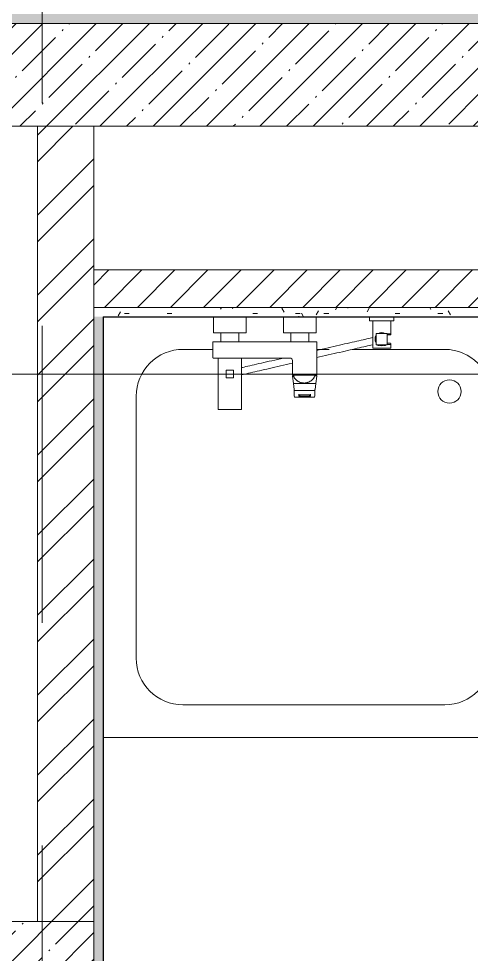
# Model space of a CAD drawing. Header units: millimetres. Extents: x 81382 to 274764, y -8553 to 29000.
# Drawn here: x 98560 to 99528, y 15760 to 17760 of the extents above; entities that cross this region are included whole.
import ezdxf

# ---------------------------------------------------------------- set-up
doc = ezdxf.new("R2010")
doc.units = ezdxf.units.MM
doc.linetypes.add('Осевая', pattern=[3175, 635, -476.25, 1587.5, -476.25])
for name, color, linetype, lineweight in [('A-WALL', 7, 'Continuous', 9), ('I-WALL', 7, 'Continuous', 9), ('P-SANR-FIXT', 7, 'Continuous', 9), ('Оси-2', 7, 'Осевая', 9)]:
    doc.layers.add(name, color=color, linetype=linetype, lineweight=lineweight)
doc.layers.add('A-WALL-1', color=7, linetype='Continuous', lineweight=9, true_color=0x3c3c3c)
doc.layers.add('A-WALL-FNSH-1', color=7, linetype='Continuous', lineweight=9, true_color=0x3c3c3c)
pattern_1 = [(45, (0, 0), (-57.024626, 57.024626), []), (45, (57.025, 0), (-57.024626, 57.024626), [100.806, -20.161, 3.353, -16.808])]
pattern_2 = [(0, (0, 0), (121.92, 30.48), [10.058, -81.382, 10.058, -81.382, -487.68]), (0, (0, 0), (121.92, 30.48), [-182.88, 10.058, -172.822, 10.058, -81.382, -213.36]), (0, (0, 0), (121.92, 30.48), [-457.2, 10.058, -50.902, 10.058, -142.342]), (120, (45.72, 15.24), (-87.356454, 90.345817), [10.058, -81.382, 10.058, -81.382, -487.68]), (120, (45.72, 15.24), (-87.356454, 90.345817), [-182.88, 10.058, -172.822, 10.058, -81.382, -213.36]), (120, (45.72, 15.24), (-87.356454, 90.345817), [-457.2, 10.058, -50.902, 10.058, -142.342]), (240, (60.96, 76.2), (-34.563546, -120.825817), [10.058, -81.382, 10.058, -81.382, -487.68]), (240, (60.96, 76.2), (-34.563546, -120.825817), [-182.88, 10.058, -172.822, 10.058, -81.382, -213.36]), (240, (60.96, 76.2), (-34.563546, -120.825817), [-457.2, 10.058, -50.902, 10.058, -142.342])]

# ---------------------------------------------------------------- blocks, each defined once
blk = doc.blocks.new('SND_Aquanet_Душевой поддон_HX108_Квадратный_С опорами_Сантехкомплект__$ - 900х900-31006294-План размещения напольных электротехнических лючков и розеток 3 этажа в осях 23-33')
at = {"layer": 'P-SANR-FIXT'}
for p, q in [((450, 450), (-450, 450)), ((-450, 450), (-450, -449.8)), ((450, -449.8), (450, 450)), ((-280, 380), (280, 380)), ((-380, -280), (-380, 280)), ((380, 280), (380, -280)), ((-81.7, -380), (-280, -380)), ((-6.1, -380), (-32.7, -380)), ((280, -380), (215.9, -380))]:
    blk.add_line(p, q, dxfattribs=at)
for centre, radius, start, end in [((-280, 280), 100, 90, 180), ((280, 280), 100, 0, 90), ((-280, -280), 100, 180, 270), ((-290, -290), 25, 90, 270), ((-290, -290), 25, 270, 90), ((280, -280), 100, 270, 0)]:
    blk.add_arc(centre, radius, start, end, dxfattribs=at)
blk = doc.blocks.new('Смеситель для ванны с душевым гарнитуром - Смеситель для ванны с душевым гарнитуром-30756537-План размещения напольных электротехнических лючков и розеток 3 этажа в осях 23-33')
at = {"layer": 'P-SANR-FIXT'}
for p, q in [((94559.8, 6520.9), (94551.8, 6520.9)), ((94551.8, 6519.3), (94551.8, 6520.9)), ((94551.8, 6520.9), (94551.8, 6519.3)), ((94559.8, 6519.3), (94559.8, 6520.9)), ((94559.8, 6520.9), (94559.8, 6519.3)), ((94551.8, 6470.5), (94551.8, 6519.3)), ((94559.8, 6519.3), (94559.8, 6470.5)), ((94587, 6514.1), (94559.8, 6514.1)), ((94610.5, 6506.9), (94586.5, 6506.9)), ((94586.5, 6506.9), (94586.5, 6482.9)), ((94589, 6514.1), (94587, 6514.1)), ((94587, 6514.1), (94587, 6506.9)), ((94587, 6506.9), (94587, 6514.1)), ((94589.5, 6506.9), (94589.5, 6513.6)), ((94607.5, 6513.6), (94607.5, 6506.9)), ((94610.3, 6514.1), (94608, 6514.1)), ((94610.3, 6506.9), (94610.3, 6514.1)), ((94617.8, 6514.1), (94610.3, 6514.1)), ((94610.3, 6514.1), (94610.3, 6506.9)), ((94610.5, 6482.9), (94610.5, 6506.9)), ((94612, 6503.3), (94610.5, 6503.3)), ((94612, 6503.3), (94610.5, 6503.3)), ((94612, 6503.3), (94610.5, 6503.3)), ((94612, 6503.3), (94610.5, 6503.3)), ((94612, 6503.3), (94610.5, 6503.3)), ((94612, 6503.3), (94610.5, 6503.3)), ((94612, 6503.3), (94610.5, 6503.3)), ((94612, 6503.3), (94610.5, 6503.3)), ((94612, 6503.3), (94612, 6500.1)), ((94612, 6500.1), (94612, 6503.3)), ((94612, 6503.3), (94612, 6500.1)), ((94612, 6500.1), (94612, 6503.3)), ((94612, 6503.3), (94612, 6500.1)), ((94612, 6500.1), (94612, 6503.3)), ((94612, 6503.3), (94612, 6500.1)), ((94612, 6500.1), (94612, 6503.3)), ((94612, 6503.3), (94612, 6500.1)), ((94612, 6500.1), (94612, 6503.3)), ((94612, 6503.3), (94612, 6500.1)), ((94612, 6500.1), (94612, 6503.3)), ((94612, 6503.3), (94612, 6500.1)), ((94612, 6500.1), (94612, 6503.3)), ((94612, 6503.3), (94612, 6500.1)), ((94612, 6500.1), (94612, 6503.3)), ((94617.8, 6475.6), (94617.8, 6514.1)), ((94586.5, 6482.9), (94610.5, 6482.9)), ((94610.5, 6500.1), (94612, 6500.1)), ((94610.5, 6500.1), (94612, 6500.1)), ((94610.5, 6500.1), (94612, 6500.1)), ((94610.5, 6500.1), (94612, 6500.1)), ((94610.5, 6500.1), (94612, 6500.1)), ((94610.5, 6500.1), (94612, 6500.1)), ((94610.5, 6500.1), (94612, 6500.1)), ((94610.5, 6500.1), (94612, 6500.1)), ((94612, 6498.7), (94610.5, 6498.7)), ((94612, 6498.7), (94610.5, 6498.7)), ((94612, 6498.7), (94610.5, 6498.7)), ((94612, 6498.7), (94610.5, 6498.7)), ((94612, 6498.7), (94610.5, 6498.7)), ((94612, 6498.7), (94610.5, 6498.7)), ((94612, 6498.7), (94610.5, 6498.7)), ((94612, 6498.7), (94610.5, 6498.7)), ((94610.5, 6495.5), (94612, 6495.5)), ((94610.5, 6495.5), (94612, 6495.5)), ((94610.5, 6495.5), (94612, 6495.5)), ((94610.5, 6495.5), (94612, 6495.5)), ((94610.5, 6495.5), (94612, 6495.5)), ((94610.5, 6495.5), (94612, 6495.5)), ((94610.5, 6495.5), (94612, 6495.5)), ((94610.5, 6495.5), (94612, 6495.5)), ((94612, 6494.2), (94610.5, 6494.2)), ((94612, 6494.2), (94610.5, 6494.2)), ((94612, 6494.2), (94610.5, 6494.2)), ((94612, 6494.2), (94610.5, 6494.2)), ((94612, 6494.2), (94610.5, 6494.2)), ((94612, 6494.2), (94610.5, 6494.2)), ((94612, 6494.2), (94610.5, 6494.2)), ((94612, 6494.2), (94610.5, 6494.2)), ((94610.5, 6491), (94612, 6491)), ((94610.5, 6491), (94612, 6491)), ((94610.5, 6491), (94612, 6491)), ((94610.5, 6491), (94612, 6491)), ((94610.5, 6491), (94612, 6491)), ((94610.5, 6491), (94612, 6491)), ((94610.5, 6491), (94612, 6491)), ((94610.5, 6491), (94612, 6491)), ((94612, 6489.7), (94610.5, 6489.7)), ((94612, 6489.7), (94610.5, 6489.7)), ((94612, 6489.7), (94610.5, 6489.7)), ((94612, 6489.7), (94610.5, 6489.7)), ((94612, 6489.7), (94610.5, 6489.7)), ((94612, 6489.7), (94610.5, 6489.7)), ((94612, 6489.7), (94610.5, 6489.7)), ((94612, 6489.7), (94610.5, 6489.7)), ((94610.5, 6486.5), (94612, 6486.5)), ((94610.5, 6486.5), (94612, 6486.5)), ((94610.5, 6486.5), (94612, 6486.5)), ((94610.5, 6486.5), (94612, 6486.5)), ((94610.5, 6486.5), (94612, 6486.5)), ((94610.5, 6486.5), (94612, 6486.5)), ((94610.5, 6486.5), (94612, 6486.5)), ((94610.5, 6486.5), (94612, 6486.5)), ((94612, 6498.7), (94612, 6495.5)), ((94612, 6495.5), (94612, 6498.7)), ((94612, 6498.7), (94612, 6495.5)), ((94612, 6495.5), (94612, 6498.7)), ((94612, 6498.7), (94612, 6495.5)), ((94612, 6495.5), (94612, 6498.7)), ((94612, 6498.7), (94612, 6495.5)), ((94612, 6495.5), (94612, 6498.7)), ((94612, 6498.7), (94612, 6495.5)), ((94612, 6495.5), (94612, 6498.7)), ((94612, 6498.7), (94612, 6495.5)), ((94612, 6495.5), (94612, 6498.7)), ((94612, 6498.7), (94612, 6495.5)), ((94612, 6495.5), (94612, 6498.7)), ((94612, 6498.7), (94612, 6495.5)), ((94612, 6495.5), (94612, 6498.7)), ((94612, 6494.2), (94612, 6491)), ((94612, 6491), (94612, 6494.2)), ((94612, 6494.2), (94612, 6491)), ((94612, 6491), (94612, 6494.2)), ((94612, 6494.2), (94612, 6491)), ((94612, 6491), (94612, 6494.2)), ((94612, 6494.2), (94612, 6491)), ((94612, 6491), (94612, 6494.2)), ((94612, 6494.2), (94612, 6491)), ((94612, 6491), (94612, 6494.2)), ((94612, 6494.2), (94612, 6491)), ((94612, 6491), (94612, 6494.2)), ((94612, 6494.2), (94612, 6491)), ((94612, 6491), (94612, 6494.2)), ((94612, 6494.2), (94612, 6491)), ((94612, 6491), (94612, 6494.2)), ((94612, 6489.7), (94612, 6486.5)), ((94612, 6486.5), (94612, 6489.7)), ((94612, 6489.7), (94612, 6486.5)), ((94612, 6486.5), (94612, 6489.7)), ((94612, 6489.7), (94612, 6486.5)), ((94612, 6486.5), (94612, 6489.7)), ((94612, 6489.7), (94612, 6486.5)), ((94612, 6486.5), (94612, 6489.7)), ((94612, 6489.7), (94612, 6486.5)), ((94612, 6486.5), (94612, 6489.7)), ((94612, 6489.7), (94612, 6486.5)), ((94612, 6486.5), (94612, 6489.7)), ((94612, 6489.7), (94612, 6486.5)), ((94612, 6486.5), (94612, 6489.7)), ((94612, 6489.7), (94612, 6486.5)), ((94612, 6486.5), (94612, 6489.7)), ((94551.8, 6470.5), (94551.8, 6468.9)), ((94551.8, 6468.9), (94551.8, 6470.5)), ((94551.8, 6468.9), (94559.8, 6468.9)), ((94559.8, 6475.6), (94617.8, 6475.6)), ((94559.8, 6470.5), (94559.8, 6468.9)), ((94559.8, 6468.9), (94559.8, 6470.5)), ((94551.8, 6284.9), (94551.8, 6354.9)), ((94584.8, 6354.9), (94551.8, 6354.9)), ((94551.8, 6284.9), (94551.8, 6354.9)), ((94584.8, 6354.9), (94551.8, 6354.9)), ((94584.8, 6354.9), (94584.8, 6284.9)), ((94584.8, 6354.9), (94584.8, 6284.9)), ((94604.1, 6354.9), (94604.1, 6134.9)), ((94604.1, 6354.9), (94604.1, 6134.9)), ((94674.6, 6355.9), (94605.1, 6355.9)), ((94674.6, 6355.9), (94605.1, 6355.9)), ((94675.6, 6304.9), (94675.6, 6354.9)), ((94675.6, 6304.9), (94675.6, 6354.9)), ((94677.4, 6355.8), (94678.1, 6355.8)), ((94677.4, 6355.8), (94677.4, 6350.8)), ((94693.8, 6353.9), (94678.1, 6355.8)), ((94693.8, 6305.9), (94693.8, 6353.9)), ((94706.6, 6352.3), (94693.8, 6353.9)), ((94708.2, 6352.1), (94706.6, 6352.2)), ((94708.2, 6307.7), (94708.2, 6352.1)), ((94710.6, 6351.8), (94708.2, 6352.1)), ((94719.4, 6351.8), (94710.6, 6351.8)), ((94718.2, 6342.4), (94716.6, 6342.4)), ((94718.2, 6342.4), (94716.7, 6342.4)), ((94718.2, 6342.4), (94720.7, 6342.4)), ((94718.9, 6340.3), (94718.9, 6342.4)), ((94722.9, 6351.4), (94719.4, 6351.8)), ((94722.9, 6351.4), (94722.9, 6308.3)), ((94604.1, 6339.1), (94584.8, 6339.1)), ((94718, 6319.5), (94718, 6340.3)), ((94720.9, 6340.3), (94718, 6340.3)), ((94720.9, 6340.3), (94720.9, 6319.5)), ((94584.8, 6300.6), (94604.1, 6300.6)), ((94644.1, 6303.9), (94674.6, 6303.9)), ((94644.1, 6303.9), (94674.6, 6303.9)), ((94677.4, 6307.3), (94677.4, 6304)), ((94678.1, 6304), (94677.4, 6304)), ((94678.1, 6304), (94693.8, 6305.9)), ((94693.8, 6305.9), (94706.6, 6307.5)), ((94706.6, 6307.5), (94708.2, 6307.7)), ((94708.2, 6307.7), (94710.5, 6307.9)), ((94710.5, 6307.9), (94719.4, 6307.9)), ((94718.2, 6317.4), (94716.6, 6317.4)), ((94716.7, 6317.4), (94718.2, 6317.4)), ((94720.9, 6319.5), (94718, 6319.5)), ((94720.7, 6317.4), (94718.2, 6317.4)), ((94718.9, 6317.4), (94718.9, 6319.5)), ((94719.4, 6307.9), (94722.9, 6308.3)), ((94551.8, 6284.9), (94584.8, 6284.9)), ((94551.8, 6284.9), (94584.8, 6284.9)), ((94639.1, 6134.9), (94639.1, 6298.9)), ((94639.1, 6134.9), (94639.1, 6298.9)), ((94551.8, 6134.9), (94551.8, 6204.9)), ((94584.8, 6204.9), (94551.8, 6204.9)), ((94551.8, 6134.9), (94551.8, 6204.9)), ((94584.8, 6204.9), (94551.8, 6204.9)), ((94584.8, 6204.9), (94584.8, 6134.9)), ((94584.8, 6204.9), (94584.8, 6134.9)), ((94604.1, 6189.1), (94584.8, 6189.1)), ((94748.6, 6194.9), (94639.1, 6194.9)), ((94749.1, 6145.4), (94749.1, 6194.4)), ((94681.1, 6177.9), (94665.1, 6177.9)), ((94665.1, 6177.4), (94665.1, 6177.9)), ((94665.1, 6177.9), (94665.1, 6177.4)), ((94665.1, 6162.4), (94665.1, 6177.4)), ((94665.1, 6162.4), (94665.1, 6161.9)), ((94665.1, 6161.9), (94665.1, 6162.4)), ((94665.1, 6161.9), (94681.1, 6161.9)), ((94681.1, 6177.4), (94681.1, 6177.9)), ((94681.1, 6177.9), (94681.1, 6177.4)), ((94681.1, 6177.4), (94681.1, 6162.4)), ((94681.1, 6162.4), (94681.1, 6161.9)), ((94681.1, 6161.9), (94681.1, 6162.4)), ((94584.8, 6150.6), (94604.1, 6150.6)), ((94639.1, 6144.9), (94748.6, 6144.9)), ((94551.8, 6134.9), (94584.8, 6134.9)), ((94551.8, 6134.9), (94584.8, 6134.9)), ((94605.1, 6133.9), (94638.1, 6133.9)), ((94605.1, 6133.9), (94638.1, 6133.9))]:
    blk.add_line(p, q, dxfattribs=at)
at = {"layer": 'P-SANR-FIXT', "flags": 128}
for points in [[(94622.7, 6355.9), (94621.5, 6361.4), (94620, 6367.7), (94618.6, 6374), (94617.1, 6380.2), (94615.7, 6386.4), (94614.3, 6392.5), (94613, 6398.4), (94611.6, 6404.3), (94610.3, 6410), (94609, 6415.6), (94607.8, 6421.1), (94606.5, 6426.4), (94605.4, 6431.6), (94604.2, 6436.6), (94603.1, 6441.4), (94602, 6446.1), (94601, 6450.6), (94600, 6454.9), (94599.1, 6459), (94598.2, 6462.9), (94597.3, 6466.5), (94596.5, 6470), (94595.8, 6473.2), (94595.2, 6475.6)], [(94610.7, 6475.1), (94611.5, 6471.8), (94612.3, 6468.2), (94613.2, 6464.5), (94614.1, 6460.5), (94615.1, 6456.3), (94616.1, 6451.9), (94617.1, 6447.3), (94618.2, 6442.6), (94619.3, 6437.7), (94620.5, 6432.6), (94621.7, 6427.3), (94623, 6421.9), (94624.2, 6416.4), (94625.5, 6410.7), (94626.9, 6404.9), (94628.2, 6399), (94629.6, 6393), (94631, 6386.9), (94632.4, 6380.7), (94633.8, 6374.5), (94635.3, 6368.2), (94636.8, 6361.8), (94638.1, 6355.9)], [(94675.6, 6352.5), (94676.5, 6352.2), (94677.4, 6351.8), (94678.3, 6351.4), (94679.2, 6350.9), (94680.1, 6350.4), (94681, 6349.9), (94681.8, 6349.4), (94682.6, 6348.8), (94683.4, 6348.2), (94684.1, 6347.5), (94684.9, 6346.8), (94685.6, 6346.1), (94686.3, 6345.4), (94686.9, 6344.6), (94687.5, 6343.8), (94688.1, 6343), (94688.6, 6342.2), (94689.2, 6341.3), (94689.6, 6340.4), (94690.1, 6339.5), (94690.5, 6338.6), (94690.9, 6337.7), (94691.2, 6336.8), (94691.5, 6335.8), (94691.8, 6334.8), (94692, 6333.9), (94692.2, 6332.9), (94692.3, 6331.9), (94692.4, 6330.9), (94692.5, 6329.9), (94692.5, 6328.9)], [(94718, 6340.3), (94718, 6340.7), (94718, 6341.2), (94718, 6341.6), (94718.1, 6341.9), (94718.1, 6342.2), (94718.2, 6342.3), (94718.2, 6342.4)], [(94720.8, 6342.3), (94720.8, 6342.2), (94720.9, 6341.9), (94720.9, 6341.6), (94720.9, 6341.2), (94720.9, 6340.7), (94720.9, 6340.3)], [(94692.5, 6327.9), (94692.4, 6326.9), (94692.3, 6325.9), (94692.2, 6324.9), (94692, 6323.9), (94691.8, 6322.9), (94691.5, 6322), (94691.2, 6321), (94690.9, 6320.1), (94690.5, 6319.1), (94690.1, 6318.2), (94689.6, 6317.3), (94689.2, 6316.5), (94688.7, 6315.6), (94688.1, 6314.8), (94687.5, 6313.9), (94686.9, 6313.2), (94686.3, 6312.4), (94685.6, 6311.7), (94684.9, 6310.9), (94684.2, 6310.3), (94683.4, 6309.6), (94682.6, 6309), (94681.8, 6308.4), (94681, 6307.8), (94680.1, 6307.3), (94679.3, 6306.8), (94678.4, 6306.4), (94677.5, 6306), (94676.5, 6305.6), (94675.6, 6305.2)], [(94650.1, 6303.6), (94651.5, 6297.3), (94653, 6291), (94654.4, 6284.7), (94655.8, 6278.6), (94657.2, 6272.5), (94658.6, 6266.6), (94659.9, 6260.7), (94661.2, 6255), (94662.5, 6249.4), (94663.8, 6243.9), (94665, 6238.6), (94666.2, 6233.4), (94667.3, 6228.4), (94668.5, 6223.5), (94669.5, 6218.9), (94670.6, 6214.4), (94671.5, 6210.1), (94672.5, 6206), (94673.4, 6202.1), (94674.2, 6198.4), (94675, 6195)], [(94718.2, 6317.4), (94718.2, 6317.4), (94718.1, 6317.6), (94718.1, 6317.8), (94718, 6318.2), (94718, 6318.6), (94718, 6319), (94718, 6319.5)], [(94720.9, 6319.5), (94720.9, 6319), (94720.9, 6318.6), (94720.9, 6318.2), (94720.9, 6317.8), (94720.8, 6317.6), (94720.8, 6317.4)], [(94659.6, 6194.9), (94659.2, 6196.8), (94658.3, 6200.5), (94657.4, 6204.5), (94656.5, 6208.7), (94655.5, 6213.1), (94654.4, 6217.7), (94653.3, 6222.4), (94652.2, 6227.3), (94651, 6232.4), (94649.8, 6237.7), (94648.6, 6243.1), (94647.3, 6248.6), (94646, 6254.3), (94644.7, 6260.1), (94643.3, 6266), (94642, 6272), (94640.6, 6278.1), (94639.1, 6284.2)]]:
    blk.add_lwpolyline(points, dxfattribs=at)
at = {"layer": 'P-SANR-FIXT'}
for centre, radius, start, end in [((94598.5, 6494.9), 14.2, 148.1524, 211.7439), ((94598.5, 6494.9), 14.2, 148.1524, 211.7439), ((94589, 6513.6), 0.5, 0, 90), ((94608, 6513.6), 0.5, 90, 180), ((94598.5, 6494.9), 14.2, 328.3082, 32.0443), ((94598.5, 6494.9), 14.2, 328.3082, 32.0443), ((94598.5, 6494.9), 14.2, 238.2631, 301.8541), ((94598.5, 6494.9), 14.2, 238.2631, 301.8541), ((94605.1, 6354.9), 1, 90, 180), ((94605.1, 6354.9), 1, 90, 180), ((94674.6, 6354.9), 1, 0, 90), ((94674.6, 6354.9), 1, 0, 90), ((94644.1, 6298.9), 5, 90, 180), ((94644.1, 6298.9), 5, 90, 180), ((94674.6, 6304.9), 1, 270, 0), ((94674.6, 6304.9), 1, 270, 0), ((94748.6, 6194.4), 0.5, 0, 90), ((94748.6, 6145.4), 0.5, 270, 0), ((94605.1, 6134.9), 1, 180, 270), ((94605.1, 6134.9), 1, 180, 270), ((94638.1, 6134.9), 1, 270, 0), ((94638.1, 6134.9), 1, 270, 0)]:
    blk.add_arc(centre, radius, start, end, dxfattribs=at)

msp = doc.modelspace()

# ---------------------------------------------------------------- hatches: boundary and pattern name
at = {"layer": 'I-WALL'}
h = msp.add_hatch(dxfattribs=at)
h.set_pattern_fill('FP_35', color=256, style=0, pattern_type=2)
h.set_pattern_definition(pattern_2)
h.paths.add_polyline_path([(100560, 17750), (100560, 17770), (94580, 17770), (94580, 17750), (100449.9, 17750)])
h = msp.add_hatch(dxfattribs=at)
h.set_pattern_fill('FP_4', color=256, style=0, pattern_type=2)
h.set_pattern_definition(pattern_1)
h.paths.add_polyline_path([(100580, 17530), (100580, 17750), (94800, 17750), (94800, 17530), (100449.9, 17530)])
h = msp.add_hatch(dxfattribs=at)
h.set_pattern_fill('FP_9', color=256, style=0, pattern_type=2)
h.set_pattern_definition([(45, (0, 0), (-85.53659, 85.53659), []), (45, (57.02, 0), (-85.53659, 85.53659), [])])
h.paths.add_polyline_path([(98720, 15830), (98720, 17530), (98600, 17530), (98600, 15830)])
h = msp.add_hatch(dxfattribs=at)
h.set_pattern_fill('FP_5', color=256, style=0, pattern_type=2)
h.set_pattern_definition([(45, (0, 0), (-35.35534, 35.35534), [])])
h.paths.add_polyline_path([(100580, 17142.8), (100600, 17142.8), (100600, 17222.8), (98720, 17222.8), (98720, 17142.8), (100449.9, 17142.8)])
h = msp.add_hatch(dxfattribs=at)
h.set_pattern_fill('FP_35', color=256, style=0, pattern_type=2)
h.set_pattern_definition(pattern_2)
h.paths.add_polyline_path([(100579, 17122.8), (100580, 17122.8), (100580, 17142.8), (98720, 17142.8), (98720, 17122.8), (100449.9, 17122.8)])
h = msp.add_hatch(dxfattribs=at)
h.set_pattern_fill('FP_35', color=256, style=0, pattern_type=2)
h.set_pattern_definition(pattern_2)
h.paths.add_polyline_path([(98740, 14050), (98740, 17122.8), (98720, 17122.8), (98720, 14050)])
h = msp.add_hatch(dxfattribs=at)
h.set_pattern_fill('FP_4', color=256, style=0, pattern_type=2)
h.set_pattern_definition(pattern_1)
h.paths.add_polyline_path([(98542, 13620), (98720, 13620), (98720, 15830), (98500, 15830), (98500, 13620)])

# ---------------------------------------------------------------- linework, layer by layer
at = {"layer": 'A-WALL'}
for p, q in [((94580, 17750), (100580, 17750)), ((98720, 13620), (98720, 17530)), ((100600, 17142.8), (98720, 17142.8)), ((100580, 17122.8), (98740, 17122.8)), ((98740, 17122.8), (98740, 14050))]:
    msp.add_line(p, q, dxfattribs=at)
at = {"layer": 'A-WALL-1'}
for p, q in [((100800, 17530), (97720, 17530)), ((98600, 17530), (98600, 15830)), ((100600, 17222.8), (98720, 17222.8)), ((98720, 15830), (97720, 15830))]:
    msp.add_line(p, q, dxfattribs=at)
at = {"layer": 'A-WALL-FNSH-1'}
for p, q in [((98741, 17121.8), (100579, 17121.8)), ((98741, 14051), (98741, 17121.8))]:
    msp.add_line(p, q, dxfattribs=at)
at = {"layer": 'Оси-2'}
for p, q in [((98610, 593.7), (98610, 18900)), ((84681.8, 17000), (122730, 17000))]:
    msp.add_line(p, q, dxfattribs=at)

# ---------------------------------------------------------------- block references
at = {"layer": 'P-SANR-FIXT'}
for name, p, rotation in [('SND_Aquanet_Душевой поддон_HX108_Квадратный_С опорами_Сантехкомплект__$ - 900х900-31006294-План размещения напольных электротехнических лючков и розеток 3 этажа в осях 23-33', (99190.9, 16673), 180), ('Смеситель для ванны с душевым гарнитуром - Смеситель для ванны с душевым гарнитуром-30756537-План размещения напольных электротехнических лючков и розеток 3 этажа в осях 23-33', (92841.1, 111673.6), 269.9999999999998)]:
    msp.add_blockref(name, p, dxfattribs=dict(at, rotation=rotation))

doc.saveas('drawing.dxf')
